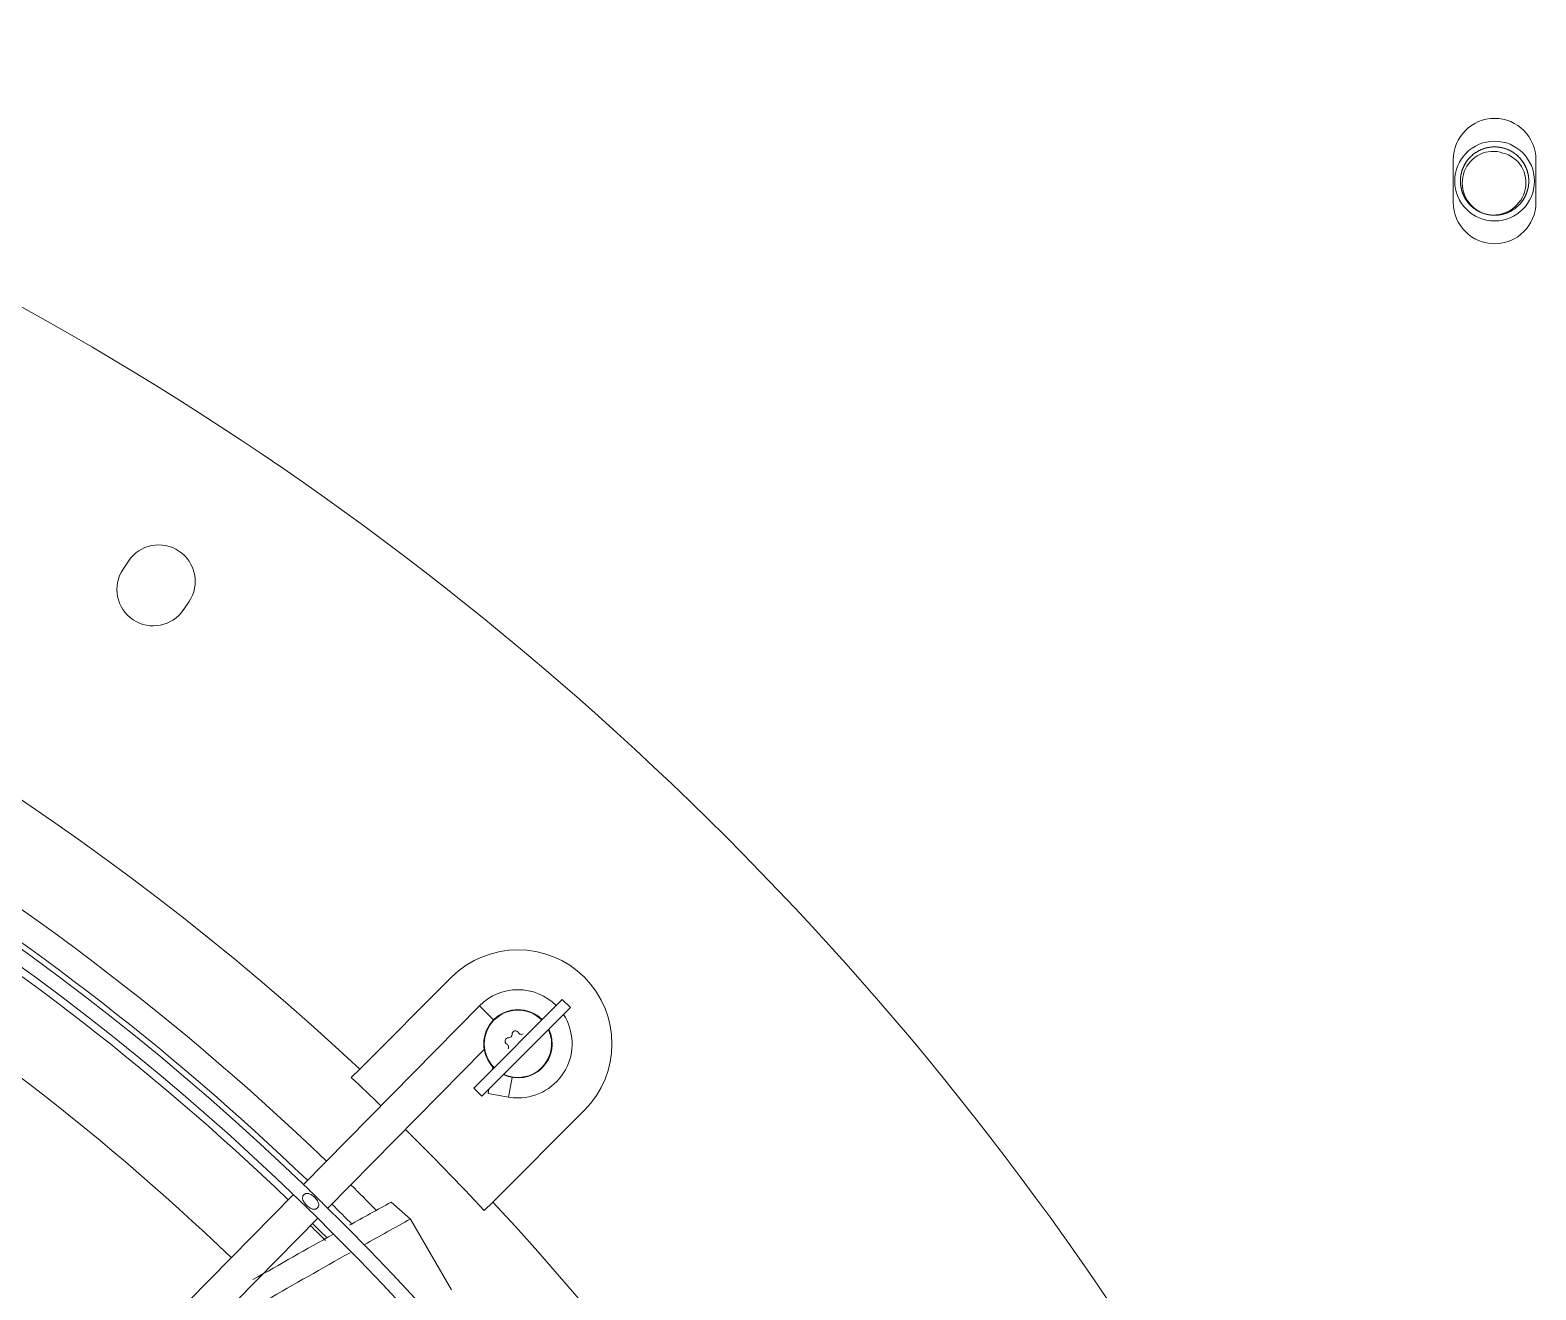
# Model space of a CAD drawing. Header units: millimetres. Extents: x 113490 to 142599, y -20467 to 115.
# Drawn here: x 130373.1 to 130637.5, y -11049.6 to -10828.5 of the extents above; entities that cross this region are included whole.
import ezdxf

# ---------------------------------------------------------------- set-up
doc = ezdxf.new("R2010")
doc.units = ezdxf.units.MM
doc.layers.add('DV3_0', color=7, linetype='Continuous')

msp = doc.modelspace()

# ---------------------------------------------------------------- linework, layer by layer
at = {"layer": 'DV3_0', "color": 7, "linetype": 'Continuous', "lineweight": 15}
for p, q in [((130622.99, -10858.74), (130622.99, -10851.24)), ((130637.49, -10851.24), (130637.49, -10858.74)), ((130390.4, -10921.7), (130389.45, -10923.11)), ((130400.09, -10930.23), (130401.04, -10928.81)), ((130447.12, -10994.77), (130431.01, -11010.88)), ((130451.01, -11014.22), (130466.57, -10998.66)), ((130467.98, -11000.07), (130466.57, -10998.66)), ((130452.03, -10999.77), (130421.11, -11031.12)), ((130467.98, -11000.07), (130452.43, -11015.63)), ((130425.41, -11035.3), (130452.88, -11007.45)), ((130431.01, -11010.88), (130429.52, -11012.37)), ((130454.35, -11010.47), (130454.27, -11010.96)), ((130451.01, -11014.22), (130452.43, -11015.63)), ((130453.66, -11014.4), (130453.53, -11015.16)), ((130453.53, -11015.16), (130457.14, -11015.79)), ((130454.35, -11034.22), (130470.46, -11018.1)), ((130419.36, -11032.9), (130266.62, -11187.79)), ((130439.92, -11037.2), (130436.52, -11034.24)), ((130452.86, -11035.71), (130454.35, -11034.22)), ((130270.94, -11191.95), (130423.66, -11037.08)), ((130447.14, -11049.64), (130439.92, -11037.2))]:
    msp.add_line(p, q, dxfattribs=at)
at = {"layer": 'DV3_0', "color": 7, "linetype": 'Continuous', "lineweight": 20}
for p, q in [((130454.52, -11002.22), (130452.03, -10999.77)), ((130457.75, -11012.35), (130457.14, -11015.79))]:
    msp.add_line(p, q, dxfattribs=at)
at = {"layer": 'DV3_0', "color": 7, "linetype": 'Continuous', "lineweight": 15}
msp.add_circle((130630.24, -10854.99), 7, dxfattribs=at)
for centre, radius, start, end in [((130105.24, -11359.99), 551.5, 15.4775, 74.5225), ((130630.24, -10851.24), 7.25, 0, 180), ((130630.24, -10858.74), 7.25, 180, 0), ((130630.24, -10854.99), 6, 244.8963, 262.5227), ((130105.24, -11359.99), 477.5, 46.9802, 133.0198), ((130105.24, -11359.99), 456, 45.9967, 135.345), ((130105.24, -11359.99), 453.5, 45.9921, 90), ((130395.72, -10925.26), 6.4, 326.25, 146.25), ((130394.77, -10926.67), 6.4, 146.25, 326.25), ((130105.24, -11359.99), 457, 46.1533, 71.5308), ((130104.95, -11360.29), 452.62, 46.1596, 59.0713), ((130458.79, -11006.44), 16.5, 315, 135), ((130458.79, -11006.44), 9.5, 45, 135.4011), ((130458.79, -11006.44), 6, 45, 225), ((130458.79, -11006.44), 5.91, 45, 225), ((130458.79, -11006.44), 9.5, 270, 32.8243), ((130458.79, -11006.44), 6, 244.4712, 25.5288), ((130458.79, -11006.44), 5.91, 244.7712, 25.2288), ((130458.34, -11004.77), 0.6, 28.8618, 181.1382), ((130459.39, -11004.19), 0.6, 208.8788, 301.1212), ((130457.12, -11005.99), 0.6, 88.8617, 241.1383), ((130456.54, -11007.04), 0.6, 328.8788, 61.1212), ((130457.14, -11004.79), 0.6, 268.8788, 1.1212), ((130105.24, -11359.99), 475.39, 46.1242, 46.989), ((130458.79, -11006.44), 9.5, 260, 270), ((130105.24, -11359.99), 475.39, 43.011, 45.4011), ((130105.24, -11359.99), 453.5, 45.5613, 45.9921), ((130105.24, -11359.99), 456, 45.5718, 45.9967), ((130105.24, -11359.99), 453.5, 315.9918, 45.5613), ((130105.24, -11359.99), 456, 45.5635, 45.5718), ((130105.24, -11359.99), 456, 316.0129, 45.5635), ((130105.24, -11359.99), 457, 44.7675, 45.4011), ((131324.82, -12646.64), 1840.9, 118.85102, 119.11114), ((130105.24, -11359.99), 477.5, 316.9802, 43.0198), ((130105.41, -11360.07), 451.61, 44.9578, 45.422), ((130104.95, -11360.29), 452.62, 44.9736, 45.3982), ((131370.63, -12718.12), 1921.39, 118.97291, 119.25077), ((131324.82, -12646.64), 1840.9, 119.21123, 119.71692), ((131370.63, -12718.12), 1921.39, 119.33543, 120.34114)]:
    msp.add_arc(centre, radius, start, end, dxfattribs=at)
at = {"layer": 'DV3_0', "color": 7, "linetype": 'Continuous', "lineweight": 20}
for centre, radius, start, end in [((130105.24, -11359.99), 461.75, 46.1456, 74.9574), ((130107.26, -11358.1), 435.17, 46.1979, 59.4106), ((130105.24, -11359.99), 461.75, 44.6314, 45.4011)]:
    msp.add_arc(centre, radius, start, end, dxfattribs=at)
at = {"layer": 'DV3_0', "color": 7, "linetype": 'Continuous', "lineweight": 15}
msp.add_rational_spline([(130624.7, -10857.29), (130626.02, -10860.49), (130629.46, -10860.94), (130632.89, -10861.39), (130635, -10858.64), (130637.11, -10855.89), (130635.78, -10852.69), (130634.45, -10849.49), (130631.02, -10849.04), (130627.58, -10848.59), (130625.48, -10851.34), (130623.37, -10854.09), (130624.7, -10857.29), (130626.02, -10860.49), (130629.46, -10860.94), (130632.89, -10861.39), (130635, -10858.64), (130637.11, -10855.89), (130635.78, -10852.69), (130634.45, -10849.49), (130631.02, -10849.04), (130627.58, -10848.59), (130625.48, -10851.34), (130623.37, -10854.09), (130624.7, -10857.29), (130625.59, -10859.44), (130627.69, -10860.42)], [1, 0.866025403784, 1, 0.866025403784, 1, 0.866025403784, 1, 0.866025403784, 1, 0.866025403784, 1, 0.866025403784, 1, 0.866025403784, 1, 0.866025403784, 1, 0.866025403784, 1, 0.866025403784, 1, 0.866025403784, 1, 0.866025403784, 1, 0.90591222949, 0.943976505854], degree=2, knots=[0.94372108, 0.94372108, 0.94372108, 0.9481517, 0.9481517, 0.95258231, 0.95258231, 0.95701293, 0.95701293, 0.96144354, 0.96144354, 0.96587416, 0.96587416, 0.97030477, 0.97030477, 0.97473539, 0.97473539, 0.979166, 0.979166, 0.98359662, 0.98359662, 0.98802723, 0.98802723, 0.99245785, 0.99245785, 0.99688846, 0.99688846, 1, 1, 1], dxfattribs=at)
for points, knots in [([(130627.69, -10860.42), (130626.45, -10859.77), (130625.48, -10858.68), (130624.45, -10856.09), (130624.43, -10854.62), (130625.4, -10852.02), (130626.39, -10850.9), (130628.89, -10849.7), (130630.38, -10849.6), (130631.7, -10850.07)], [0, 0, 0, 0, 0.25, 0.25, 0.5, 0.5, 0.75, 0.75, 1, 1, 1, 1]), ([(130631.7, -10850.07), (130633.06, -10850.39), (130634.26, -10851.28), (130635.68, -10853.64), (130635.92, -10855.11), (130635.34, -10857.81), (130634.51, -10859.04), (130632.26, -10860.67), (130630.85, -10861.06), (130629.46, -10860.94)], [0, 0, 0, 0, 0.25, 0.25, 0.5, 0.5, 0.75, 0.75, 1, 1, 1, 1]), ([(130454.56, -11010.66), (130454.55, -11010.68), (130454.5, -11010.73), (130454.4, -11010.83), (130454.31, -11010.92), (130454.27, -11010.96)], [0.93699996, 0.93699996, 0.93699996, 0.93699996, 0.94570082, 0.97250001, 1, 1, 1, 1]), ([(130423.58, -11035.25), (130423.53, -11035.29), (130423.44, -11035.37), (130423.21, -11035.49), (130422.81, -11035.52), (130422.38, -11035.34), (130421.99, -11035.08), (130421.68, -11034.8), (130421.4, -11034.5), (130421.13, -11034.12), (130420.94, -11033.7), (130420.97, -11033.31), (130421.08, -11033.07), (130421.16, -11032.98), (130421.2, -11032.94)], [0, 0, 0, 0, 0.040419, 0.081737, 0.180004, 0.318741, 0.407079, 0.502384, 0.597672, 0.685216, 0.821732, 0.918627, 0.959704, 1, 1, 1, 1]), ([(130421.2, -11032.94), (130421.25, -11032.9), (130421.34, -11032.82), (130421.58, -11032.7), (130421.98, -11032.66), (130422.41, -11032.84), (130422.79, -11033.11), (130423.1, -11033.38), (130423.38, -11033.68), (130423.66, -11034.06), (130423.84, -11034.48), (130423.81, -11034.87), (130423.7, -11035.11), (130423.62, -11035.2), (130423.58, -11035.25)], [0, 0, 0, 0, 0.040441, 0.08184, 0.180502, 0.319168, 0.407275, 0.502441, 0.597059, 0.684342, 0.821198, 0.918588, 0.959713, 1, 1, 1, 1])]:
    msp.add_open_spline(points, degree=3, knots=knots, dxfattribs=at)

doc.saveas('drawing.dxf')
